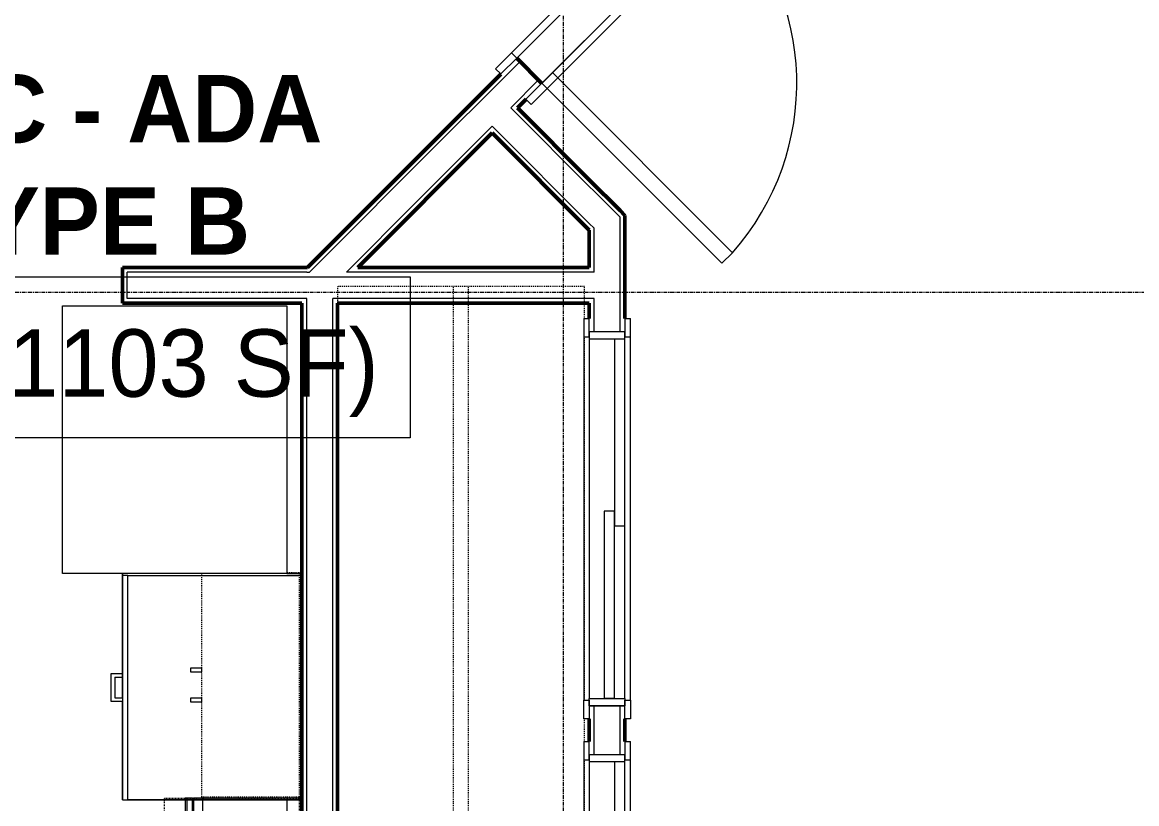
# Model space of a CAD drawing. Header units: inches. Extents: x -4235 to -464, y 9706 to 12338.
# Drawn here: x -3553.6 to -3404.7, y 10098.9 to 10203.3 of the extents above; entities that cross this region are included whole.
import ezdxf

# ---------------------------------------------------------------- set-up
doc = ezdxf.new("R2010")
doc.units = ezdxf.units.IN
doc.header["$MEASUREMENT"] = 0
for name, pattern in [('Dash', [0.25, 0.125, -0.125]), ('Grid Line 1_2_', [0.875, 0.5, -0.125, 0.125, -0.125]), ('Overhead', [0.15625, 0.09375, -0.0625])]:
    doc.linetypes.add(name, pattern=pattern)
for name, color, linetype, lineweight in [('0-1', 7, 'Continuous', 5), ('0-2', 10, 'Continuous', 9), ('A-AREA-IDEN', 2, 'Continuous', 9), ('A-DOOR-1', 10, 'Continuous', 9), ('A-DOOR-2', 50, 'Continuous', 20), ('A-DOOR-FRAM-1', 10, 'Continuous', 9), ('A-WALL-1', 7, 'Continuous', 50), ('A-WALL-2', 250, 'Continuous', 13), ('A-WALL-3', 10, 'Continuous', 9), ('A-WALL-4', 254, 'Continuous', 9), ('Q-CASE-1', 254, 'Continuous', 9), ('Q-CASE-2', 10, 'Continuous', 9), ('Q-CASE-3', 254, 'Dash', 9), ('Q-CASE-4', 10, 'Dash', 9), ('Q-CASE-HDLN-1', 10, 'Dash', 9), ('Q-CASE-HDLN-2', 254, 'Dash', 9), ('Q-SPCQ-1', 10, 'Continuous', 9), ('Q-SPCQ-2', 91, 'Overhead', 9), ('S-GRID-1', 1, 'Grid Line 1_2_', 9)]:
    doc.layers.add(name, color=color, linetype=linetype, lineweight=lineweight)
doc.styles.add('Century Gothic', font='ufonts.com_century-gothic.ttf', dxfattribs={"height": 9})
doc.styles.add('Century Gothic_B', font='GOTHICB.TTF', dxfattribs={"height": 9})

# ---------------------------------------------------------------- blocks, each defined once
blk = doc.blocks.new('OD_CW_Closet - OD_CW_Closet-1943764-BACKGROUND - RCP - 1ST FLOOR')
at = {"layer": 'Q-CASE-HDLN-1'}
for p, q in [((116.51, 24), (115.88, 24)), ((0.74, 8.5), (115.88, 8.5)), ((0.74, 6.5), (115.88, 6.5)), ((0.74, -9), (3.83, -9)), ((6.33, -9), (54.83, -9)), ((57.33, -9), (60.33, -9)), ((62.83, -9), (111.33, -9)), ((113.83, -9), (115.88, -9))]:
    blk.add_line(p, q, dxfattribs=at)
at = {"layer": 'Q-CASE-HDLN-2'}
for p, q in [((115.88, 24), (0.74, 24)), ((0.74, 24), (0.74, -9)), ((118.12, 24), (116.51, 24)), ((118.12, -9), (118.12, 24)), ((115.88, 8.5), (118.12, 8.5)), ((115.88, 6.5), (118.12, 6.5)), ((115.88, -9), (118.12, -9))]:
    blk.add_line(p, q, dxfattribs=at)
blk = doc.blocks.new('SLIDING - FLUSH - 4-0 x 6-8-3203584-BACKGROUND - RCP - 1ST FLOOR')
at = {"layer": 'A-DOOR-1'}
for p, q in [((-26.75, 2.25), (-26.75, 3)), ((-24.25, 3), (-26.75, 3)), ((24.25, 3), (-24.25, 3)), ((-24.25, 3), (-24.25, 2.25)), ((24.25, 2.25), (24.25, 3)), ((24.25, 3), (26.75, 3)), ((26.75, 3), (26.75, 2.25)), ((-26.75, 2.25), (-24.25, 2.25)), ((1, 2.25), (-24, 2.25)), ((-24, 2.25), (-24, 0.88)), ((1, 2.25), (1, 0.88)), ((26.75, 2.25), (24.25, 2.25)), ((-24, 0.88), (1, 0.88)), ((24, 0.88), (-1, 0.88)), ((-1, 0.88), (-1, -0.5)), ((24, 0.88), (24, -0.5)), ((-1, -0.5), (24, -0.5)), ((-26.75, -3.25), (-26.75, -2.5)), ((-24.25, -2.5), (-26.75, -2.5)), ((-24.25, -2.5), (-24.25, -3.25)), ((24.25, -2.5), (26.75, -2.5)), ((24.25, -3.25), (24.25, -2.5)), ((26.75, -2.5), (26.75, -3.25)), ((-26.75, -3.25), (-24.25, -3.25)), ((-24.25, -3.25), (24.25, -3.25)), ((26.75, -3.25), (24.25, -3.25))]:
    blk.add_line(p, q, dxfattribs=at)
at = {"layer": 'A-DOOR-FRAM-1'}
for p, q in [((-24, 2.25), (-25, 2.25)), ((-25, -2.5), (-25, 2.25)), ((-24, 2.25), (-24, -2.5)), ((24, 2.25), (1, 2.25)), ((24, -2.5), (24, 2.25)), ((24, 2.25), (25, 2.25)), ((25, 2.25), (25, -2.5)), ((-25, -2.5), (-24, -2.5)), ((-24, -2.5), (24, -2.5)), ((25, -2.5), (24, -2.5))]:
    blk.add_line(p, q, dxfattribs=at)
blk = doc.blocks.new('Refrigerator_-_Side-by-Side_6047 - 36_ X 30_-1372843-BACKGROUND - RCP - 1ST FLOOR')
at = {"layer": 'Q-SPCQ-1'}
for p, q in [((-17.88, 15.58), (17.87, 15.58)), ((-17.88, -14.42), (-17.88, 15.58)), ((17.87, 15.58), (17.87, -14.42)), ((17.87, -14.42), (-17.88, -14.42))]:
    blk.add_line(p, q, dxfattribs=at)
blk = doc.blocks.new('Range - 24_ x 30_-2320547-BACKGROUND - RCP - 1ST FLOOR')
at = {"layer": 'Q-SPCQ-1'}
blk.add_line((0, 22), (30, 22), dxfattribs=at)
for centre, radius, start, end in [((6.5, 16), 4.5, 360, 180), ((23.5, 16), 3, 360, 180), ((6.5, 16), 4.5, 180, 360), ((23.5, 16), 3, 180, 0), ((6.5, 6), 3.5, 360, 180), ((23.5, 6), 3, 360, 180), ((6.5, 6), 3.5, 180, 0), ((23.5, 6), 3, 180, 360)]:
    blk.add_arc(centre, radius, start, end, dxfattribs=at)
blk = doc.blocks.new('SWING - SINGLE - FLUSH - 2-10 x 6-8 - PRIVACY-3199407-BACKGROUND - RCP - 1ST FLOOR')
at = {"layer": 'A-DOOR-1'}
blk.add_arc((17, 2.37), 34.07, 93.3657, 180, dxfattribs=at)
at = {"layer": 'A-DOOR-2'}
for p, q in [((15, 2.37), (15, 36.38)), ((17, 36.38), (15, 36.38)), ((17, 2.37), (17, 36.38)), ((17, 2.37), (15, 2.37))]:
    blk.add_line(p, q, dxfattribs=at)
at = {"layer": 'A-DOOR-FRAM-1'}
for p, q in [((-17, 3.37), (-20, 3.37)), ((-20, 2.37), (-20, 3.37)), ((17, 3.37), (-17, 3.37)), ((-17, 2.37), (-17, 3.37)), ((20, 3.37), (17, 3.37)), ((17, 2.37), (17, 3.37)), ((20, 2.37), (20, 3.37)), ((-20, 2.37), (-17, 2.37)), ((-17, 2.37), (17, 2.37)), ((17, 2.37), (20, 2.37)), ((-17, -2.38), (-20, -2.38)), ((-20, -2.38), (-20, -3.38)), ((17, -2.38), (-17, -2.38)), ((-17, -2.38), (-17, -3.38)), ((20, -2.38), (17, -2.38)), ((17, -2.38), (17, -3.38)), ((20, -2.38), (20, -3.38)), ((-20, -3.38), (-17, -3.38)), ((-17, -3.38), (17, -3.38)), ((17, -3.38), (20, -3.38))]:
    blk.add_line(p, q, dxfattribs=at)
blk = doc.blocks.new('Base Cabinet 3 Drawer 230 - Base Cabinet 3 Drawer 230 30_-2571672-BACKGROUND - RCP - 1ST FLOOR')
at = {"layer": 'Q-CASE-2'}
for p, q in [((-14.26, -23.25), (-14.26, 0)), ((-14.26, 0), (15.74, 0)), ((15.74, 0), (15.74, -23.25)), ((-14.26, -23.25), (-14.26, -24)), ((15.74, -23.25), (-14.26, -23.25)), ((15.74, -24), (15.74, -23.25)), ((-14.26, -24), (15.74, -24)), ((-0.64, -24), (-1.14, -24)), ((-1.14, -25.5), (-1.14, -24)), ((-0.64, -25), (-0.64, -24)), ((-0.64, -25), (2.11, -25)), ((2.11, -25), (2.11, -24)), ((2.11, -24), (2.61, -24)), ((2.61, -24), (2.61, -25.5)), ((2.61, -25.5), (-1.14, -25.5))]:
    blk.add_line(p, q, dxfattribs=at)
blk = doc.blocks.new('300 Series Wall Hung Cabinet_302 - 30_ X 36_-2573882-BACKGROUND - RCP - 1ST FLOOR')
at = {"layer": 'Q-CASE-1'}
for p, q in [((-1.76, 14.69), (-2.25, 14.69)), ((-2.25, 14.69), (-2.25, 13.19)), ((-1.76, 13.19), (-1.76, 14.69)), ((2.24, 14.69), (1.75, 14.69)), ((1.75, 14.69), (1.75, 13.19)), ((2.24, 13.19), (2.24, 14.69)), ((-2.25, 13.19), (-1.76, 13.19)), ((1.75, 13.19), (2.24, 13.19))]:
    blk.add_line(p, q, dxfattribs=at)
at = {"layer": 'Q-CASE-3'}
for p, q in [((-15, 0.19), (-15, 13.19)), ((-15, 13.19), (14.88, 13.19))]:
    blk.add_line(p, q, dxfattribs=at)
at = {"layer": 'Q-CASE-4'}
for p, q in [((15, 1.81), (15, 0.19)), ((14.88, 0.19), (-15, 0.19)), ((15, 0.19), (14.88, 0.19))]:
    blk.add_line(p, q, dxfattribs=at)
blk = doc.blocks.new('30quot_MicrowaveVent_11166 - 70cm miele oven-V9-BACKGROUND - RCP - 1ST FLOOR')
at = {"layer": 'Q-CASE-1'}
for p, q in [((-14.2, -0.38), (-14.2, -13.23)), ((15.68, -0.38), (15.68, 0)), ((-14.2, -13.23), (-14.2, -14.49)), ((-13.95, -13.23), (-14.2, -13.23)), ((15.05, -13.23), (-12.95, -13.23)), ((-14.2, -14.49), (-13.95, -14.49)), ((-13.95, -14.61), (-14.2, -14.61)), ((-14.2, -14.61), (-14.2, -15.39)), ((-12.95, -14.49), (15.05, -14.49)), ((9.18, -14.61), (-12.95, -14.61)), ((9.18, -14.61), (9.18, -15.39)), ((15.05, -14.61), (9.18, -14.61)), ((9.18, -14.61), (9.18, -15.39)), ((-14.2, -15.39), (-14.2, -15.6)), ((-14.2, -15.39), (-13.95, -15.39)), ((-14.2, -15.6), (-13.95, -15.6)), ((-12.95, -15.39), (9.18, -15.39)), ((-12.95, -15.6), (7.69, -15.6)), ((7.69, -15.39), (7.69, -16.55)), ((8.88, -16.55), (8.88, -15.39)), ((8.88, -15.6), (15.05, -15.6)), ((9.18, -15.39), (15.05, -15.39)), ((7.69, -16.6), (8.88, -16.6))]:
    blk.add_line(p, q, dxfattribs=at)
at = {"layer": 'Q-CASE-2'}
for p, q in [((-14.2, 0), (-14.2, -0.38)), ((-13.95, 0), (-14.2, 0)), ((15.68, 0), (-13.95, 0)), ((15.68, -13.23), (15.68, -0.38)), ((-12.95, -13.23), (-13.95, -13.23)), ((15.68, -13.23), (15.05, -13.23)), ((15.68, -14.49), (15.68, -13.23)), ((-13.95, -14.49), (-12.95, -14.49)), ((-12.95, -14.61), (-13.95, -14.61)), ((15.05, -14.49), (15.68, -14.49)), ((15.68, -14.61), (15.05, -14.61)), ((15.68, -14.61), (15.68, -15.39)), ((-13.95, -15.39), (-12.95, -15.39)), ((-13.95, -15.6), (-12.95, -15.6)), ((15.05, -15.39), (15.68, -15.39)), ((15.05, -15.6), (15.68, -15.6)), ((15.68, -15.6), (15.68, -15.39))]:
    blk.add_line(p, q, dxfattribs=at)
blk = doc.blocks.new('Range_Hood_386 - 30_ Wide-2906193-BACKGROUND - RCP - 1ST FLOOR')
at = {"layer": 'Q-SPCQ-2'}
for p, q in [((-15, -6), (-15, 12)), ((-15, 12), (-14.75, 12)), ((-14.75, 12), (15, 12)), ((15, 12), (15, -6)), ((-14.75, -6), (-15, -6)), ((-13.75, -6), (-14.75, -6)), ((14.25, -6), (-13.75, -6)), ((15, -6), (14.25, -6))]:
    blk.add_line(p, q, dxfattribs=at)
blk = doc.blocks.new('CTR - 1st Phase - Unit Layouts_rvt-1-BACKGROUND - RCP - 1ST FLOOR')
at = {"layer": 'A-WALL-1'}
for p, q in [((-3487.55, 10198.5), (-3484.19, 10195.14)), ((-3511.5, 10174.55), (-3489.67, 10196.38)), ((-3486.31, 10193.02), (-3487.46, 10191.87)), ((-3487.46, 10191.87), (-3477.85, 10182.26)), ((-3490.82, 10188.52), (-3508.8, 10170.54)), ((-3477.85, 10175.55), (-3490.82, 10188.52)), ((-3477.85, 10182.26), (-3473.72, 10178.14)), ((-3473.72, 10178.14), (-3473.1, 10177.51)), ((-3473.1, 10177.51), (-3473.1, 10163.74)), ((-3477.85, 10170.54), (-3477.85, 10175.55)), ((-3515.52, 10170.54), (-3511.5, 10174.55)), ((-3540.25, 10170.54), (-3515.52, 10170.54)), ((-3540.25, 10169.91), (-3540.25, 10170.54)), ((-3540.25, 10166.41), (-3540.25, 10169.91)), ((-3508.8, 10170.54), (-3477.85, 10170.54)), ((-3540.25, 10165.79), (-3540.25, 10166.41)), ((-3516.25, 10165.79), (-3540.25, 10165.79)), ((-3516.25, 10018.09), (-3516.25, 10165.79)), ((-3511.5, 10165.79), (-3511.5, 10050.64)), ((-3477.85, 10165.79), (-3511.5, 10165.79)), ((-3477.85, 10163.74), (-3477.85, 10165.79)), ((-3477.85, 10107.24), (-3477.85, 10110.24)), ((-3473.1, 10110.24), (-3473.1, 10107.24))]:
    blk.add_line(p, q, dxfattribs=at)
at = {"layer": 'A-WALL-2'}
for p, q in [((-3487.11, 10198.06), (-3500.97, 10184.2)), ((-3484.63, 10195.59), (-3488.34, 10191.87)), ((-3488.34, 10191.87), (-3487.9, 10191.43)), ((-3477.85, 10181.38), (-3487.9, 10191.43)), ((-3490.82, 10189.4), (-3500.97, 10179.25)), ((-3490.82, 10189.4), (-3490.38, 10188.96)), ((-3477.85, 10176.43), (-3490.38, 10188.96)), ((-3500.97, 10184.2), (-3511.5, 10173.67)), ((-3477.22, 10180.75), (-3477.85, 10181.38)), ((-3473.72, 10177.25), (-3477.22, 10180.75)), ((-3500.97, 10179.25), (-3510.31, 10169.91)), ((-3473.72, 10161.99), (-3473.72, 10177.25)), ((-3477.22, 10175.8), (-3477.85, 10176.43)), ((-3477.22, 10169.91), (-3477.22, 10175.8)), ((-3512.12, 10173.05), (-3515.26, 10169.91)), ((-3511.5, 10173.67), (-3512.12, 10173.05)), ((-3516.14, 10169.91), (-3539.62, 10169.91)), ((-3539.62, 10166.41), (-3539.62, 10169.91)), ((-3515.62, 10169.91), (-3516.14, 10169.91)), ((-3515.62, 10169.91), (-3515.26, 10169.91)), ((-3509.42, 10169.91), (-3510.31, 10169.91)), ((-3477.85, 10169.91), (-3509.42, 10169.91)), ((-3477.22, 10169.91), (-3477.85, 10169.91)), ((-3516.25, 10166.41), (-3539.62, 10166.41)), ((-3515.62, 10166.41), (-3516.25, 10166.41)), ((-3515.62, 10164.6), (-3515.62, 10166.41)), ((-3512.12, 10152.32), (-3512.12, 10166.41)), ((-3511.5, 10166.41), (-3512.12, 10166.41)), ((-3477.85, 10166.41), (-3511.5, 10166.41)), ((-3477.22, 10166.41), (-3477.85, 10166.41)), ((-3477.22, 10161.99), (-3477.22, 10166.41)), ((-3515.62, 10148.82), (-3515.62, 10164.6)), ((-3512.12, 10050.01), (-3512.12, 10152.32)), ((-3515.62, 10018.71), (-3515.62, 10148.82)), ((-3477.22, 10105.49), (-3477.22, 10111.99)), ((-3473.72, 10105.49), (-3473.72, 10111.99))]:
    blk.add_line(p, q, dxfattribs=at)
at = {"layer": 'A-WALL-3'}
for p, q in [((-3463.51, 10222.55), (-3487.55, 10198.5)), ((-3484.19, 10195.14), (-3460.15, 10219.19)), ((-3477.85, 10161.99), (-3473.1, 10161.99)), ((-3540.25, 10116.29), (-3540.25, 10129.67)), ((-3518.25, 10129.67), (-3516.25, 10129.67)), ((-3516.25, 10129.67), (-3516.62, 10129.67)), ((-3516.25, 10099.42), (-3516.25, 10129.67)), ((-3540.25, 10116.29), (-3540.25, 10115.79)), ((-3540.25, 10113.04), (-3540.25, 10115.79)), ((-3540.25, 10113.04), (-3540.25, 10112.54)), ((-3540.25, 10099.42), (-3540.25, 10112.54)), ((-3477.85, 10111.99), (-3473.1, 10111.99)), ((-3477.85, 10105.49), (-3473.1, 10105.49)), ((-3540.25, 10099.42), (-3516.25, 10099.42)), ((-3516.62, 10099.42), (-3516.25, 10099.42))]:
    blk.add_line(p, q, dxfattribs=at)
at = {"layer": 'A-WALL-4'}
for p, q in [((-3487.55, 10198.5), (-3484.19, 10195.14)), ((-3540.25, 10129.67), (-3540.25, 10116.29)), ((-3516.62, 10129.67), (-3518.25, 10129.67)), ((-3516.25, 10099.42), (-3516.25, 10129.67)), ((-3540.25, 10115.79), (-3540.25, 10113.04)), ((-3540.25, 10112.54), (-3540.25, 10099.42)), ((-3540.25, 10099.42), (-3516.62, 10099.42))]:
    blk.add_line(p, q, dxfattribs=at)
at = {"layer": '0-2'}
for name, p, rotation in [('SWING - SINGLE - FLUSH - 2-10 x 6-8 - PRIVACY-3199407-BACKGROUND - RCP - 1ST FLOOR', (-3473.85, 10208.85), 225.0000000000032), ('OD_CW_Closet - OD_CW_Closet-1943764-BACKGROUND - RCP - 1ST FLOOR', (-3487.5, 10049.9), 90.00000000000445), ('Refrigerator_-_Side-by-Side_6047 - 36_ X 30_-1372843-BACKGROUND - RCP - 1ST FLOOR', (-3532.67, 10147.54), 90.00000000000713), ('SLIDING - FLUSH - 4-0 x 6-8-3203584-BACKGROUND - RCP - 1ST FLOOR', (-3475.35, 10136.99), 270.0000000000038), ('Base Cabinet 3 Drawer 230 - Base Cabinet 3 Drawer 230 30_-2571672-BACKGROUND - RCP - 1ST FLOOR', (-3516.25, 10115.16), 269.9999999999994), ('300 Series Wall Hung Cabinet_302 - 30_ X 36_-2573882-BACKGROUND - RCP - 1ST FLOOR', (-3516.44, 10114.79), 90), ('SLIDING - FLUSH - 4-0 x 6-8-3203584-BACKGROUND - RCP - 1ST FLOOR', (-3475.35, 10080.49), 270.0000000000038), ('Range_Hood_386 - 30_ Wide-2906193-BACKGROUND - RCP - 1ST FLOOR', (-3528.62, 10084.67), 270.0000000000006), ('30quot_MicrowaveVent_11166 - 70cm miele oven-V9-BACKGROUND - RCP - 1ST FLOOR', (-3516.25, 10085.47), 269.9999999999997), ('Range - 24_ x 30_-2320547-BACKGROUND - RCP - 1ST FLOOR', (-3540.25, 10099.42), 269.9999999999992)]:
    blk.add_blockref(name, p, dxfattribs=dict(at, rotation=rotation))

msp = doc.modelspace()

# ---------------------------------------------------------------- linework, layer by layer
at = {"layer": 'A-AREA-IDEN', "flags": 128}
msp.add_lwpolyline([(-3593.28, 10169.28), (-3501.79, 10169.28), (-3501.79, 10147.78), (-3593.28, 10147.78)], close=True, dxfattribs=at)
at = {"layer": 'S-GRID-1'}
for p, q in [((-3481.32, 9836.18), (-3481.32, 12288.89)), ((-464.45, 10167.19), (-4185.7, 10167.19))]:
    msp.add_line(p, q, dxfattribs=at)

# ---------------------------------------------------------------- block references
at = {"layer": '0-1'}
msp.add_blockref('CTR - 1st Phase - Unit Layouts_rvt-1-BACKGROUND - RCP - 1ST FLOOR', (0, 0), dxfattribs=at)

# ---------------------------------------------------------------- texts
at = {"layer": 'A-AREA-IDEN', "char_height": 9, "attachment_point": 1}
for s, insert, width, style in [('2BD C - ADA', (-3586.41, 10196.25), 93.93, 'Century Gothic_B'), ('TYPE B', (-3566.66, 10181.25), 46.359, 'Century Gothic_B'), ('127 - (1103 SF)', (-3590.28, 10162.28), 103.323, 'Century Gothic')]:
    msp.add_mtext(s, dxfattribs=dict(at, insert=insert, width=width, style=style))

doc.saveas('drawing.dxf')
